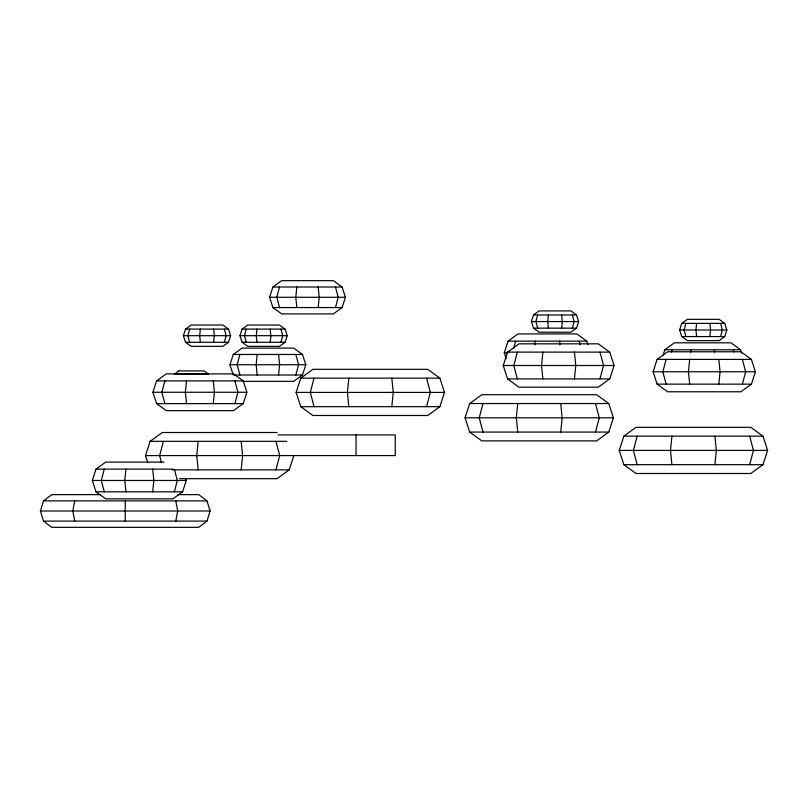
<?xml version="1.0" encoding="UTF-8"?>
<svg xmlns="http://www.w3.org/2000/svg" width="808" height="808" viewBox="0 0 808 808"><rect width="100%" height="100%" fill="white"/><g stroke="black" fill="none" stroke-linecap="round" stroke-linejoin="round"><path stroke-width="1.21" d="M125.937 469.115L124.796 480.467L125.937 491.82M152.692 491.82L153.833 480.467L152.692 469.115M186.517 380.901L185.375 392.254L186.517 403.616M200.364 329.098L199.697 335.684L200.364 342.269M198.182 441.33L196.748 455.591L198.182 469.862M213.635 342.269L214.302 335.684L213.635 329.098M213.282 403.616L214.413 392.254L213.282 380.901M241.158 469.862L242.592 455.591L241.158 441.33M256.944 329.098L256.277 335.684L256.944 342.269M257.186 354.459L256.156 364.731L257.186 375.003M270.215 342.269L270.882 335.684L270.215 329.098M278.568 375.003L279.598 364.731L278.568 354.459M296.819 287.012L295.789 297.283L296.819 307.555M318.19 307.555L319.231 297.283L318.19 287.012M348.824 378.144L347.4 392.405L348.824 406.676M391.809 406.676L393.244 392.405L391.809 378.144M517.746 403.535L516.322 417.797L517.746 432.068M534.916 344.652L535.27 341.148M542.875 352.116L541.532 365.509L542.875 378.901M548.38 314.979L547.713 321.564L548.38 328.149M561.651 328.149L562.317 321.564L561.651 314.979M560.732 432.068L562.166 417.797L560.732 403.535M574.438 378.901L575.781 365.509L574.438 352.116M671.923 436.148L670.489 450.409L671.923 464.681M689.689 359.409L688.446 371.771L689.689 384.143M690.729 352.268L690.981 349.773M696.597 323.402L695.94 329.987L696.597 336.572M709.879 336.572L710.535 329.987L709.879 323.402M718.827 384.143L720.069 371.771L718.827 359.409M714.908 464.681L716.342 450.409L714.908 436.148M74.75 500.879L72.811 510.989L74.75 521.089M175.77 521.089L177.709 510.989L175.77 500.879M104.293 469.115L101.303 480.467L104.293 491.82M164.872 380.901L161.883 392.254L164.872 403.616M189.617 329.098L187.89 335.684L189.617 342.269M163.408 441.33L159.651 455.591L161.529 462.731M174.346 491.82L177.326 480.467L174.639 470.246M224.382 342.269L226.109 335.684L224.382 329.098M246.198 329.098L244.471 335.684L246.198 342.269M239.895 354.459L237.188 364.731L239.895 375.003M234.926 403.616L237.906 392.254L234.926 380.901M279.517 287.012L276.821 297.283L279.517 307.555M280.962 342.269L282.689 335.684L280.962 329.098M295.859 375.003L298.566 364.731L295.859 354.459M275.932 469.862L279.689 455.591L275.932 441.33M314.049 378.144L310.302 392.405L314.049 406.676M335.492 307.555L338.188 297.283L335.492 287.012M426.584 406.676L430.331 392.405L426.584 378.144M482.972 403.535L479.225 417.797L482.972 432.068M513.757 348.157L515.595 341.148M517.332 352.116L513.817 365.509L517.332 378.901M537.633 314.979L535.906 321.564L537.633 328.149M572.397 328.149L574.124 321.564L572.397 314.979M599.97 378.901L603.495 365.509L599.97 352.116M595.506 432.068L599.263 417.797L595.506 403.535M637.148 436.148L633.401 450.409L637.148 464.681M666.115 359.409L662.863 371.771L666.115 384.143M671.458 352.025L672.054 349.773M685.861 323.402L684.124 329.987L685.861 336.572M720.615 336.572L722.352 329.987L720.615 323.402M742.4 384.143L745.653 371.771L742.4 359.409M749.683 464.681L753.43 450.409L749.683 436.148M178.012 494.637L198.768 494.637L206.979 500.879L210.12 510.989L206.979 521.089L198.768 527.331L51.752 527.331L43.541 521.089L40.4 510.989L43.541 500.879L51.752 494.637L100.02 494.637M185.557 478.195L186.305 480.467L182.608 491.82L172.952 498.839L105.676 498.839L96.021 491.82L92.334 480.467L96.021 469.115L105.676 462.095L164.125 462.095M152.914 392.254L156.601 380.901L166.266 373.882L233.532 373.882L243.198 380.901L246.884 392.254L243.198 403.616L233.532 410.636L166.266 410.636L156.601 403.616L152.914 392.254L246.884 392.254M183.376 335.684L185.517 329.098L191.122 325.028L222.877 325.028L228.482 329.098L230.623 335.684L228.482 342.269L222.877 346.339L191.122 346.339L185.517 342.269L183.376 335.684L230.623 335.684M147.803 462.731L145.491 455.591L150.126 441.33L162.257 432.512L277.083 432.512M233.29 375.003L229.947 364.731L233.29 354.459L242.026 348.107L293.728 348.107L302.465 354.459L305.808 364.731L302.465 375.003L293.728 381.346L243.258 381.346M239.956 335.684L242.097 329.098L247.703 325.028L279.457 325.028L285.062 329.098L287.204 335.684L285.062 342.269L279.457 346.339L247.703 346.339L242.097 342.269L239.956 335.684L287.204 335.684M269.579 297.283L272.912 287.012L281.649 280.669L333.361 280.669L342.097 287.012L345.43 297.283L342.097 307.555L333.361 313.898L281.649 313.898L272.912 307.555L269.579 297.283L345.43 297.283M296.132 392.405L300.768 378.144L312.908 369.327L427.735 369.327L439.865 378.144L444.501 392.405L439.865 406.676L427.735 415.494L312.908 415.494L300.768 406.676L296.132 392.405L444.501 392.405M179.467 478.679L277.083 478.679L289.224 469.862L293.849 455.591M465.055 417.797L469.69 403.535L481.831 394.718L596.658 394.718L608.788 403.535L613.423 417.797L608.788 432.068L596.658 440.885L481.831 440.885L469.69 432.068L465.055 417.797L613.423 417.797M506.182 358.661L504.293 352.823L508.081 341.148L518.019 333.926L576.821 333.926L586.76 341.148L587.891 344.652M503.233 365.509L507.586 352.116L518.978 343.834L598.334 343.834L609.727 352.116L614.08 365.509L609.727 378.901L598.334 387.184L518.978 387.184L507.586 378.901L503.233 365.509L614.08 365.509M531.391 321.564L533.533 314.979L539.138 310.908L570.892 310.908L576.498 314.979L578.639 321.564L576.498 328.149L570.892 332.219L539.138 332.219L533.533 328.149L531.391 321.564L578.639 321.564M619.231 450.409L623.867 436.148L636.007 427.321L750.824 427.321L762.964 436.148L767.6 450.409L762.964 464.681L750.824 473.498L636.007 473.498L623.867 464.681L619.231 450.409L767.6 450.409M653.096 371.771L657.116 359.409L667.63 351.763L740.885 351.763L751.4 359.409L755.419 371.771L751.4 384.143L740.885 391.779L667.63 391.779L657.116 384.143L653.096 371.771L755.419 371.771M662.994 355.389L664.822 349.773L674.387 342.824L730.967 342.824L740.522 349.773L741.613 353.147M679.619 329.987L681.76 323.402L687.356 319.332L719.12 319.332L724.726 323.402L726.857 329.987L724.726 336.572L719.12 340.643L687.356 340.643L681.76 336.572L679.619 329.987L726.857 329.987M272.912 287.012L342.097 287.012M272.912 307.555L342.097 307.555M533.533 314.979L576.498 314.979M681.76 323.402L724.726 323.402M533.533 328.149L576.498 328.149M185.517 329.098L228.482 329.098M242.097 329.098L285.062 329.098M681.76 336.572L724.726 336.572M508.081 341.148L586.76 341.148M185.517 342.269L228.482 342.269M242.097 342.269L285.062 342.269M664.822 349.773L740.522 349.773M507.586 352.116L609.727 352.116M504.293 352.823L507.818 352.823M233.29 354.459L302.465 354.459M657.116 359.409L751.4 359.409M229.947 364.731L305.808 364.731M234.391 375.003L302.465 375.003M300.768 378.144L439.865 378.144M507.586 378.901L609.727 378.901M156.601 380.901L243.198 380.901M657.116 384.143L751.4 384.143M469.69 403.535L608.788 403.535M156.601 403.616L243.198 403.616M300.768 406.676L439.865 406.676M469.69 432.068L608.788 432.068M278.063 434.926L395.253 434.926L395.253 455.591L145.491 455.591M623.867 436.148L762.964 436.148M150.126 441.33L286.8 441.33M623.867 464.681L762.964 464.681M96.021 469.115L173.134 469.115M172.094 469.862L289.224 469.862M92.334 480.467L186.305 480.467M96.021 491.82L182.608 491.82M43.541 500.879L206.979 500.879M40.4 510.989L210.12 510.989M43.541 521.089L206.979 521.089M733.29 349.773L733.886 352.025M579.245 341.148L580.164 344.652M714.373 349.773L714.615 352.268M559.58 341.148L559.924 344.652M356.055 434.926L356.055 455.591M125.26 500.879L125.26 521.089M178.76 370.923L174.356 374.114L208.474 374.114L204.081 370.923L178.76 370.923"/></g></svg>
